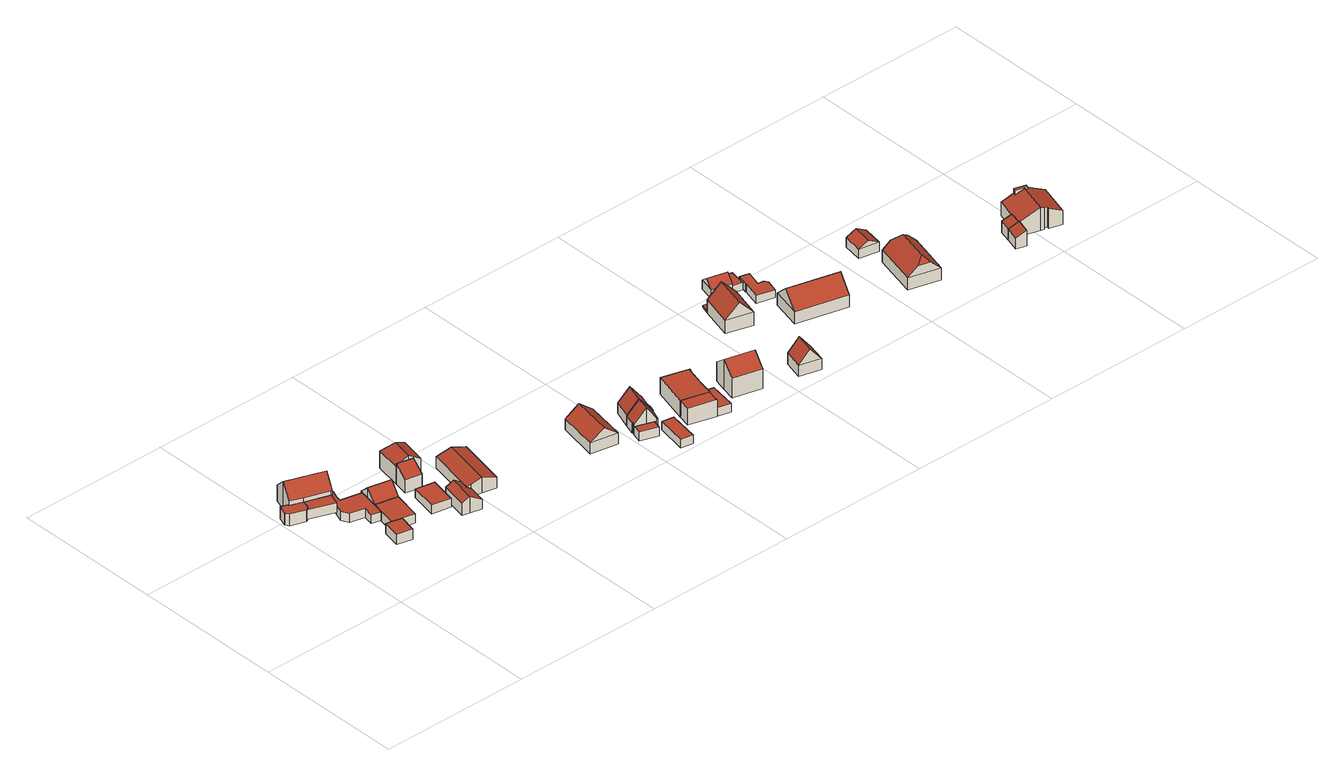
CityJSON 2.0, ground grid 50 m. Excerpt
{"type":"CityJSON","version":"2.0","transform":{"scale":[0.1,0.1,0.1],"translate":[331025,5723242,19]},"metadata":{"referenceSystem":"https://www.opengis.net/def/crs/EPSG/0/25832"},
"CityObjects":{
"building1":{"type":"Building","attributes":{"Geometrietyp2DReferenz":"3000","Gemeindeschluessel":"05170048","function":"31001_1010","roofType":"1000","measuredHeight":4.02},"address":[{"country":"Germany","locality":"Wesel","thoroughfareNumber":"41","thoroughfareName":"Gindericher Straße"}],"geometry":[{"type":"Solid","lod":"2","boundaries":[[[[0,1,2,3]],[[4,5,1,0]],[[6,7,5,4]],[[8,9,7,6]],[[10,11,9,8]],[[12,13,11,10]],[[14,15,13,12]],[[16,17,15,14]],[[3,2,17,16]],[[14,12,10,8,6,4,0,3,16]],[[1,5,7,9,11,13,15,17,2]]]],"semantics":{"surfaces":[{"type":"WallSurface"},{"type":"RoofSurface"},{"type":"GroundSurface"}],"values":[[0,0,0,0,0,0,0,0,0,1,2]]}}]},
"building2":{"type":"Building","attributes":{"Geometrietyp2DReferenz":"3000","Gemeindeschluessel":"05170048","function":"31001_1010","roofType":"1000","measuredHeight":3.29},"address":[{"country":"Germany","locality":"Wesel","thoroughfareNumber":"41","thoroughfareName":"Gindericher Straße"}],"geometry":[{"type":"Solid","lod":"2","boundaries":[[[[0,18,19,4]],[[20,21,18,0]],[[22,23,21,20]],[[6,24,23,22]],[[4,19,24,6]],[[22,20,0,4,6]],[[18,21,23,24,19]]]],"semantics":{"surfaces":[{"type":"WallSurface"},{"type":"RoofSurface"},{"type":"GroundSurface"}],"values":[[0,0,0,0,0,1,2]]}}]},
"building3":{"type":"Building","attributes":{"Geometrietyp2DReferenz":"3000","Gemeindeschluessel":"05170048","function":"31001_1010","roofType":"3100","measuredHeight":9.53},"address":[{"country":"Germany","locality":"Wesel","thoroughfareNumber":"41","thoroughfareName":"Gindericher Straße"}],"geometry":[{"type":"Solid","lod":"2","boundaries":[[[[25,26,27,28]],[[29,30,26,25]],[[31,32,30,29]],[[33,34,32,31]],[[35,36,34,33]],[[37,38,36,35]],[[39,40,38,37]],[[41,42,40,39]],[[43,44,42,41]],[[45,46,44,43]],[[47,48,46,45]],[[28,27,48,47]],[[28,47,45,43,41,39,37,25]],[[35,33,31,29,25,37]],[[26,30,32,34,36,38,40,42,44,46,48,27]]]],"semantics":{"surfaces":[{"type":"WallSurface"},{"type":"RoofSurface"},{"type":"GroundSurface"}],"values":[[0,0,0,0,0,0,0,0,0,0,0,0,1,1,2]]}}]},
"building4":{"type":"Building","attributes":{"Geometrietyp2DReferenz":"3000","Gemeindeschluessel":"05170048","function":"31001_2723","roofType":"1000","measuredHeight":3.42},"address":[{"country":"Germany","locality":"Wesel","thoroughfareNumber":"41","thoroughfareName":"Gindericher Straße"}],"geometry":[{"type":"Solid","lod":"2","boundaries":[[[[49,50,51,52]],[[53,54,50,49]],[[55,56,54,53]],[[57,58,56,55]],[[52,51,58,57]],[[57,55,53,49,52]],[[50,54,56,58,51]]]],"semantics":{"surfaces":[{"type":"WallSurface"},{"type":"RoofSurface"},{"type":"GroundSurface"}],"values":[[0,0,0,0,0,1,2]]}}]},
"building5":{"type":"Building","attributes":{"Geometrietyp2DReferenz":"3000","Gemeindeschluessel":"05170048","function":"31001_2463","roofType":"1000","measuredHeight":2.97},"address":[{"country":"Germany","locality":"Wesel","thoroughfareNumber":"41","thoroughfareName":"Gindericher Straße"}],"geometry":[{"type":"Solid","lod":"2","boundaries":[[[[59,42,44,60]],[[61,40,42,59]],[[62,63,40,61]],[[64,65,63,62]],[[66,67,65,64]],[[68,69,67,66]],[[70,71,69,68]],[[72,73,71,70]],[[74,75,73,72]],[[76,77,75,74]],[[78,79,77,76]],[[80,81,79,78]],[[82,83,81,80]],[[60,44,83,82]],[[80,78,76,74,72,70,68,66,64,62,61,59,60,82]],[[42,40,63,65,67,69,71,73,75,77,79,81,83,44]]]],"semantics":{"surfaces":[{"type":"WallSurface"},{"type":"RoofSurface"},{"type":"GroundSurface"}],"values":[[0,0,0,0,0,0,0,0,0,0,0,0,0,0,1,2]]}}]},
"building6":{"type":"Building","attributes":{"Geometrietyp2DReferenz":"3000","Gemeindeschluessel":"05170048","function":"31001_2723","roofType":"1000","measuredHeight":3.19},"address":[{"country":"Germany","locality":"Wesel","thoroughfareNumber":"41","thoroughfareName":"Gindericher Straße"}],"geometry":[{"type":"Solid","lod":"2","boundaries":[[[[84,85,86,87]],[[88,89,85,84]],[[90,91,89,88]],[[49,92,91,90]],[[52,93,92,49]],[[87,86,93,52]],[[49,90,88,84,87,52]],[[85,89,91,92,93,86]]]],"semantics":{"surfaces":[{"type":"WallSurface"},{"type":"RoofSurface"},{"type":"GroundSurface"}],"values":[[0,0,0,0,0,0,1,2]]}}]},
"building7":{"type":"Building","attributes":{"Geometrietyp2DReferenz":"3000","Gemeindeschluessel":"05170048","function":"31001_2463","roofType":"3100","measuredHeight":6.5},"address":[{"country":"Germany","locality":"Wesel","thoroughfareNumber":"41","thoroughfareName":"Gindericher Straße"}],"geometry":[{"type":"Solid","lod":"2","boundaries":[[[[94,95,96,84]],[[97,98,95,94]],[[99,100,98,97]],[[101,102,100,99]],[[103,104,102,101]],[[88,105,104,103]],[[84,96,105,88]],[[84,88,103,94]],[[101,99,97,94,103]],[[95,98,100,102,104,105,96]]]],"semantics":{"surfaces":[{"type":"WallSurface"},{"type":"RoofSurface"},{"type":"GroundSurface"}],"values":[[0,0,0,0,0,0,0,1,1,2]]}}]},
"building8":{"type":"Building","attributes":{"Geometrietyp2DReferenz":"3000","Gemeindeschluessel":"05170048","function":"31001_2463","roofType":"1000","measuredHeight":2.99},"address":[{"country":"Germany","locality":"Wesel","thoroughfareNumber":"39","thoroughfareName":"Gindericher Straße"}],"geometry":[{"type":"Solid","lod":"2","boundaries":[[[[106,107,108,109]],[[110,111,107,106]],[[112,113,111,110]],[[109,108,113,112]],[[110,106,109,112]],[[107,111,113,108]]]],"semantics":{"surfaces":[{"type":"WallSurface"},{"type":"RoofSurface"},{"type":"GroundSurface"}],"values":[[0,0,0,0,1,2]]}}]},
"building9":{"type":"Building","attributes":{"Geometrietyp2DReferenz":"3000","Gemeindeschluessel":"05170048","function":"31001_1010","roofType":"2100","measuredHeight":6.92},"address":[{"country":"Germany","locality":"Wesel","thoroughfareNumber":"39","thoroughfareName":"Gindericher Straße"}],"geometry":[{"type":"Solid","lod":"2","boundaries":[[[[114,115,116,117]],[[118,119,115,114]],[[120,121,119,118]],[[117,116,121,120]],[[118,114,117,120]],[[115,119,121,116]]]],"semantics":{"surfaces":[{"type":"WallSurface"},{"type":"RoofSurface"},{"type":"GroundSurface"}],"values":[[0,0,0,0,1,2]]}}]},
"building10":{"type":"Building","attributes":{"Geometrietyp2DReferenz":"3000","Gemeindeschluessel":"05170048","function":"31001_2463","roofType":"3100","measuredHeight":5.69},"address":[{"country":"Germany","locality":"Wesel","thoroughfareNumber":"37","thoroughfareName":"Gindericher Straße"}],"geometry":[{"type":"Solid","lod":"2","boundaries":[[[[122,123,124,125]],[[126,127,123,122]],[[128,129,127,126]],[[130,131,129,128]],[[132,133,131,130]],[[134,135,133,132]],[[136,137,135,134]],[[125,124,137,136]],[[136,134,132,130,128,125]],[[126,122,125,128]],[[123,127,129,131,133,135,137,124]]]],"semantics":{"surfaces":[{"type":"WallSurface"},{"type":"RoofSurface"},{"type":"GroundSurface"}],"values":[[0,0,0,0,0,0,0,0,1,1,2]]}}]},
"building11":{"type":"Building","attributes":{"Geometrietyp2DReferenz":"3000","Gemeindeschluessel":"05170048","function":"31001_1010","roofType":"5000","measuredHeight":8.34},"address":[{"country":"Germany","locality":"Wesel","thoroughfareNumber":"39","thoroughfareName":"Gindericher Straße"}],"geometry":[{"type":"Solid","lod":"2","boundaries":[[[[138,139,140,141]],[[142,143,139,138]],[[144,145,143,142]],[[146,147,145,144]],[[148,149,147,146]],[[141,140,149,148]],[[138,141,148,146,150]],[[146,144,150]],[[144,142,138,150]],[[139,143,145,147,149,140]]]],"semantics":{"surfaces":[{"type":"WallSurface"},{"type":"RoofSurface"},{"type":"GroundSurface"}],"values":[[0,0,0,0,0,0,1,1,1,2]]}}]},
"building12":{"type":"Building","attributes":{"Geometrietyp2DReferenz":"3000","Gemeindeschluessel":"05170048","function":"31001_1010","roofType":"3100","measuredHeight":5.32},"address":[{"country":"Germany","locality":"Wesel","thoroughfareNumber":"37","thoroughfareName":"Gindericher Straße"}],"geometry":[{"type":"Solid","lod":"2","boundaries":[[[[151,152,153,154]],[[132,155,152,151]],[[130,156,155,132]],[[157,158,156,130]],[[159,160,158,157]],[[161,162,160,159]],[[163,164,162,161]],[[154,153,164,163]],[[157,130,132,151,154,159]],[[163,161,159,154]],[[152,155,156,158,160,162,164,153]]]],"semantics":{"surfaces":[{"type":"WallSurface"},{"type":"RoofSurface"},{"type":"GroundSurface"}],"values":[[0,0,0,0,0,0,0,0,1,1,2]]}}]},
"building13":{"type":"Building","attributes":{"Geometrietyp2DReferenz":"3000","Gemeindeschluessel":"05170048","function":"31001_1010","roofType":"3100","measuredHeight":7.2},"address":[{"country":"Germany","locality":"Wesel","thoroughfareNumber":"35","thoroughfareName":"Gindericher Straße"}],"geometry":[{"type":"Solid","lod":"2","boundaries":[[[[165,166,167,168]],[[169,170,166,165]],[[171,172,170,169]],[[168,167,172,171]],[[165,173,169]],[[171,174,168]],[[168,174,173,165]],[[169,173,174,171]],[[166,170,172,167]]]],"semantics":{"surfaces":[{"type":"WallSurface"},{"type":"RoofSurface"},{"type":"GroundSurface"}],"values":[[0,0,0,0,0,0,1,1,2]]}}]},
"building14":{"type":"Building","attributes":{"Geometrietyp2DReferenz":"3000","Gemeindeschluessel":"05170048","function":"51009_1610","roofType":"1000","measuredHeight":3},"geometry":[{"type":"Solid","lod":"2","boundaries":[[[[175,176,177,178]],[[179,180,176,175]],[[181,182,180,179]],[[178,177,182,181]],[[179,175,178,181]],[[176,180,182,177]]]],"semantics":{"surfaces":[{"type":"WallSurface"},{"type":"RoofSurface"},{"type":"GroundSurface"}],"values":[[0,0,0,0,1,2]]}}]},
"building15":{"type":"Building","attributes":{"Geometrietyp2DReferenz":"3000","Gemeindeschluessel":"05170048","function":"31001_1010","roofType":"3100","measuredHeight":8.23},"address":[{"country":"Germany","locality":"Wesel","thoroughfareNumber":"33","thoroughfareName":"Gindericher Straße"}],"geometry":[{"type":"Solid","lod":"2","boundaries":[[[[183,184,185,186]],[[187,188,184,183]],[[189,190,188,187]],[[191,192,190,189]],[[193,194,192,191]],[[195,196,194,193]],[[197,198,196,195]],[[199,200,198,197]],[[201,202,200,199]],[[186,185,202,201]],[[201,199,197,195,193,186]],[[191,189,187,183,186,193]],[[184,188,190,192,194,196,198,200,202,185]]]],"semantics":{"surfaces":[{"type":"WallSurface"},{"type":"RoofSurface"},{"type":"GroundSurface"}],"values":[[0,0,0,0,0,0,0,0,0,0,1,1,2]]}}]},
"building16":{"type":"Building","attributes":{"Geometrietyp2DReferenz":"3000","Gemeindeschluessel":"05170048","function":"31001_2463","roofType":"1000","measuredHeight":2.88},"address":[{"country":"Germany","locality":"Wesel","thoroughfareNumber":"33","thoroughfareName":"Gindericher Straße"}],"geometry":[{"type":"Solid","lod":"2","boundaries":[[[[203,204,205,206]],[[207,208,204,203]],[[209,210,208,207]],[[206,205,210,209]],[[207,203,206,209]],[[204,208,210,205]]]],"semantics":{"surfaces":[{"type":"WallSurface"},{"type":"RoofSurface"},{"type":"GroundSurface"}],"values":[[0,0,0,0,1,2]]}}]},
"building17":{"type":"Building","attributes":{"Geometrietyp2DReferenz":"3000","Gemeindeschluessel":"05170048","function":"31001_1010","roofType":"3100","measuredHeight":8.12},"address":[{"country":"Germany","locality":"Wesel","thoroughfareNumber":"33","thoroughfareName":"Gindericher Straße"}],"geometry":[{"type":"Solid","lod":"2","boundaries":[[[[211,212,184,213]],[[214,202,212,211]],[[215,216,202,214]],[[217,218,216,215]],[[219,220,218,217]],[[221,222,220,219]],[[223,224,222,221]],[[225,226,224,223]],[[227,228,226,225]],[[213,184,228,227]],[[215,214,211,217]],[[213,227,225,223,221,219,217,211]],[[212,202,216,218,220,222,224,226,228,184]]]],"semantics":{"surfaces":[{"type":"WallSurface"},{"type":"RoofSurface"},{"type":"GroundSurface"}],"values":[[0,0,0,0,0,0,0,0,0,0,1,1,2]]}}]},
"building18":{"type":"Building","attributes":{"Gemeindeschluessel":"05170048","Geometrietyp2DReferenz":"3000","function":"31001_1010"},"address":[{"country":"Germany","locality":"Wesel","thoroughfareNumber":"31","thoroughfareName":"Gindericher Straße"}],"children":["building18-1","building18-2"]},
"building18-1":{"type":"BuildingPart","attributes":{"roofType":"1000","measuredHeight":5.58},"parents":["building18"],"geometry":[{"type":"Solid","lod":"2","boundaries":[[[[229,230,231,232]],[[233,234,230,229]],[[235,236,234,233]],[[237,238,236,235]],[[239,240,238,237]],[[241,242,240,239]],[[243,244,242,241]],[[239,237,235,233,229,232,243,241]],[[231,230,234,236,238,240,242,244]],[[232,231,244,243]]]],"semantics":{"surfaces":[{"type":"WallSurface"},{"type":"RoofSurface"},{"type":"GroundSurface"},{"type":"ClosureSurface"}],"values":[[0,0,0,0,0,0,0,1,2,3]]}}]},
"building18-2":{"type":"BuildingPart","attributes":{"roofType":"9999","measuredHeight":5.64},"address":[{"country":"Germany","locality":"Wesel","thoroughfareNumber":"31","thoroughfareName":"Gindericher Straße"}],"parents":["building18"],"geometry":[{"type":"MultiSurface","lod":"2","boundaries":[[[245,246,243,232,247,248]],[[232,249,250,247]],[[231,244,251,249]],[[246,252,251,243]],[[245,253,252,246]],[[248,254,253,245]],[[247,250,254,248]],[[232,243,244,231]],[[249,251,252,253,254,250]]],"semantics":{"surfaces":[{"type":"RoofSurface"},{"type":"WallSurface"},{"type":"GroundSurface"}],"values":[0,1,1,1,1,1,1,1,2]}}]},
"building19":{"type":"Building","attributes":{"Geometrietyp2DReferenz":"3000","Gemeindeschluessel":"05170048","function":"31001_2463","roofType":"1000","measuredHeight":2.93},"address":[{"country":"Germany","locality":"Wesel","thoroughfareNumber":"31","thoroughfareName":"Gindericher Straße"}],"geometry":[{"type":"Solid","lod":"2","boundaries":[[[[255,256,257,258]],[[259,260,256,255]],[[261,262,260,259]],[[263,264,262,261]],[[265,266,264,263]],[[267,268,266,265]],[[258,257,268,267]],[[265,263,261,259,255,258,267]],[[256,260,262,264,266,268,257]]]],"semantics":{"surfaces":[{"type":"WallSurface"},{"type":"RoofSurface"},{"type":"GroundSurface"}],"values":[[0,0,0,0,0,0,0,1,2]]}}]},
"building20":{"type":"Building","attributes":{"Geometrietyp2DReferenz":"3000","Gemeindeschluessel":"05170048","function":"31001_1010","roofType":"3100","measuredHeight":10.23},"address":[{"country":"Germany","locality":"Wesel","thoroughfareNumber":"29","thoroughfareName":"Gindericher Straße"}],"geometry":[{"type":"Solid","lod":"2","boundaries":[[[[269,270,271,272]],[[273,274,270,269]],[[275,276,274,273]],[[277,278,276,275]],[[279,280,278,277]],[[272,271,280,279]],[[272,279,277,269]],[[275,273,269,277]],[[270,274,276,278,280,271]]]],"semantics":{"surfaces":[{"type":"WallSurface"},{"type":"RoofSurface"},{"type":"GroundSurface"}],"values":[[0,0,0,0,0,0,1,1,2]]}}]},
"building21":{"type":"Building","attributes":{"Geometrietyp2DReferenz":"3000","Gemeindeschluessel":"05170048","function":"31001_1010","roofType":"3100","measuredHeight":8.24},"address":[{"country":"Germany","locality":"Wesel","thoroughfareNumber":"27","thoroughfareName":"Gindericher Straße"}],"geometry":[{"type":"Solid","lod":"2","boundaries":[[[[281,282,283,284]],[[285,286,282,281]],[[287,288,286,285]],[[284,283,288,287]],[[281,289,285]],[[287,290,284]],[[284,290,289,281]],[[285,289,290,287]],[[282,286,288,283]]]],"semantics":{"surfaces":[{"type":"WallSurface"},{"type":"RoofSurface"},{"type":"GroundSurface"}],"values":[[0,0,0,0,0,0,1,1,2]]}}]},
"building22":{"type":"Building","attributes":{"Geometrietyp2DReferenz":"3000","Gemeindeschluessel":"05170048","function":"31001_1010","roofType":"3100","measuredHeight":9.14},"address":[{"country":"Germany","locality":"Wesel","thoroughfareNumber":"32","thoroughfareName":"Gindericher Straße"}],"geometry":[{"type":"Solid","lod":"2","boundaries":[[[[291,292,293,294]],[[295,296,292,291]],[[297,298,296,295]],[[294,293,298,297]],[[291,299,295]],[[297,300,294]],[[294,300,299,291]],[[295,299,300,297]],[[292,296,298,293]]]],"semantics":{"surfaces":[{"type":"WallSurface"},{"type":"RoofSurface"},{"type":"GroundSurface"}],"values":[[0,0,0,0,0,0,1,1,2]]}}]},
"building23":{"type":"Building","attributes":{"Geometrietyp2DReferenz":"3000","Gemeindeschluessel":"05170048","function":"51009_1610","roofType":"9999","measuredHeight":0.661},"geometry":[{"type":"Solid","lod":"2","boundaries":[[[[301,302,303,304,305,306]],[[304,293,307,305]],[[303,298,293,304]],[[302,308,298,303]],[[301,309,308,302]],[[306,310,309,301]],[[305,307,310,306]],[[293,298,308,309,310,307]]]],"semantics":{"surfaces":[{"type":"RoofSurface"},{"type":"WallSurface"},{"type":"GroundSurface"}],"values":[[0,1,1,1,1,1,1,2]]}}]},
"building24":{"type":"Building","attributes":{"Geometrietyp2DReferenz":"3000","Gemeindeschluessel":"05170048","function":"31001_2463","roofType":"3100","measuredHeight":5.46},"address":[{"country":"Germany","locality":"Wesel","thoroughfareNumber":"32","thoroughfareName":"Gindericher Straße"}],"geometry":[{"type":"Solid","lod":"2","boundaries":[[[[311,312,313,314]],[[315,316,312,311]],[[317,318,316,315]],[[314,313,318,317]],[[311,319,315]],[[317,320,314]],[[314,320,319,311]],[[315,319,320,317]],[[312,316,318,313]]]],"semantics":{"surfaces":[{"type":"WallSurface"},{"type":"RoofSurface"},{"type":"GroundSurface"}],"values":[[0,0,0,0,0,0,1,1,2]]}}]},
"building25":{"type":"Building","attributes":{"Geometrietyp2DReferenz":"3000","Gemeindeschluessel":"05170048","function":"51009_1610","roofType":"1000","measuredHeight":2.54},"geometry":[{"type":"Solid","lod":"2","boundaries":[[[[321,322,323,324]],[[325,326,322,321]],[[327,328,326,325]],[[324,323,328,327]],[[325,321,324,327]],[[322,326,328,323]]]],"semantics":{"surfaces":[{"type":"WallSurface"},{"type":"RoofSurface"},{"type":"GroundSurface"}],"values":[[0,0,0,0,1,2]]}}]},
"building26":{"type":"Building","attributes":{"Geometrietyp2DReferenz":"3000","Gemeindeschluessel":"05170048","function":"31001_2463","roofType":"1000","measuredHeight":2.69},"address":[{"country":"Germany","locality":"Wesel","thoroughfareNumber":"30","thoroughfareName":"Gindericher Straße"}],"geometry":[{"type":"Solid","lod":"2","boundaries":[[[[329,330,331,332]],[[333,334,330,329]],[[335,336,334,333]],[[337,338,336,335]],[[339,340,338,337]],[[341,342,340,339]],[[343,344,342,341]],[[345,346,344,343]],[[332,331,346,345]],[[343,341,339,337,335,333,329,332,345]],[[330,334,336,338,340,342,344,346,331]]]],"semantics":{"surfaces":[{"type":"WallSurface"},{"type":"RoofSurface"},{"type":"GroundSurface"}],"values":[[0,0,0,0,0,0,0,0,0,1,2]]}}]},
"building27":{"type":"Building","attributes":{"Geometrietyp2DReferenz":"3000","Gemeindeschluessel":"05170048","function":"31001_1010","roofType":"3100","measuredHeight":8.85},"address":[{"country":"Germany","locality":"Wesel","thoroughfareNumber":"30","thoroughfareName":"Gindericher Straße"}],"geometry":[{"type":"Solid","lod":"2","boundaries":[[[[347,348,349,350]],[[351,352,348,347]],[[353,354,352,351]],[[350,349,354,353]],[[347,355,351]],[[353,356,350]],[[350,356,355,347]],[[351,355,356,353]],[[348,352,354,349]]]],"semantics":{"surfaces":[{"type":"WallSurface"},{"type":"RoofSurface"},{"type":"GroundSurface"}],"values":[[0,0,0,0,0,0,1,1,2]]}}]},
"building28":{"type":"Building","attributes":{"Geometrietyp2DReferenz":"3000","Gemeindeschluessel":"05170048","function":"31001_1010","roofType":"3300","measuredHeight":9.18},"address":[{"country":"Germany","locality":"Wesel","thoroughfareNumber":"28","thoroughfareName":"Gindericher Straße"}],"geometry":[{"type":"Solid","lod":"2","boundaries":[[[[357,358,359,360]],[[361,362,358,357]],[[363,364,362,361]],[[360,359,364,363]],[[357,365,366,361]],[[363,367,368,360]],[[365,369,366]],[[367,370,368]],[[360,368,370,369,365,357]],[[361,366,369,370,367,363]],[[358,362,364,359]]]],"semantics":{"surfaces":[{"type":"WallSurface"},{"type":"RoofSurface"},{"type":"GroundSurface"}],"values":[[0,0,0,0,0,0,1,1,1,1,2]]}}]},
"building29":{"type":"Building","attributes":{"Geometrietyp2DReferenz":"3000","Gemeindeschluessel":"05170048","function":"31001_2463","roofType":"3100","measuredHeight":5.09},"address":[{"country":"Germany","locality":"Wesel","thoroughfareNumber":"28","thoroughfareName":"Gindericher Straße"}],"geometry":[{"type":"Solid","lod":"2","boundaries":[[[[371,372,373,374]],[[375,376,372,371]],[[377,378,376,375]],[[374,373,378,377]],[[371,379,375]],[[377,380,374]],[[374,380,379,371]],[[375,379,380,377]],[[372,376,378,373]]]],"semantics":{"surfaces":[{"type":"WallSurface"},{"type":"RoofSurface"},{"type":"GroundSurface"}],"values":[[0,0,0,0,0,0,1,1,2]]}}]},
"building30":{"type":"Building","attributes":{"Geometrietyp2DReferenz":"3000","Gemeindeschluessel":"05170048","function":"51009_1611","roofType":"2100","measuredHeight":5.33},"geometry":[{"type":"Solid","lod":"2","boundaries":[[[[381,382,383,384]],[[385,386,382,381]],[[387,388,386,385]],[[389,390,388,387]],[[384,383,390,389]],[[387,385,381,384,389]],[[382,386,388,390,383]]]],"semantics":{"surfaces":[{"type":"WallSurface"},{"type":"RoofSurface"},{"type":"GroundSurface"}],"values":[[0,0,0,0,0,1,2]]}}]},
"building31":{"type":"Building","attributes":{"Geometrietyp2DReferenz":"3000","Gemeindeschluessel":"05170048","function":"31001_2723","roofType":"2100","measuredHeight":5.3},"address":[{"country":"Germany","locality":"Wesel","thoroughfareNumber":"26","thoroughfareName":"Gindericher Straße"}],"geometry":[{"type":"Solid","lod":"2","boundaries":[[[[381,391,392,385]],[[393,394,391,381]],[[395,396,394,393]],[[385,392,396,395]],[[393,381,385,395]],[[391,394,396,392]]]],"semantics":{"surfaces":[{"type":"WallSurface"},{"type":"RoofSurface"},{"type":"GroundSurface"}],"values":[[0,0,0,0,1,2]]}}]},
"building32":{"type":"Building","attributes":{"Gemeindeschluessel":"05170048","Geometrietyp2DReferenz":"3000","function":"31001_1010"},"address":[{"country":"Germany","locality":"Wesel","thoroughfareNumber":"26","thoroughfareName":"Gindericher Straße"}],"children":["building32-1","building32-2"]},
"building32-1":{"type":"BuildingPart","attributes":{"roofType":"3100","measuredHeight":7.88},"parents":["building32"],"geometry":[{"type":"MultiSurface","lod":"2","boundaries":[[[397,398,399,400]],[[401,402,398,397]],[[403,404,402,401]],[[405,406,404,403]],[[407,388,406,405]],[[408,386,388,407]],[[409,410,386,408]],[[411,412,410,409]],[[413,414,412,411]],[[415,416,417,418]],[[419,420,416,415]],[[400,399,420,419]],[[403,401,397,400,419,415,418,421,422,405]],[[423,413,411,409,408,407,405,422]],[[398,402,404,406,388,386,410,412,414,424,425,426,417,416,420,399]],[[427,428,424,414]],[[413,423,428,427]],[[429,425,424,428]],[[423,422,429,428]],[[429,430,426,425]],[[422,421,430,429]],[[430,431,417,426]],[[421,418,431,430]]],"semantics":{"surfaces":[{"type":"WallSurface"},{"type":"RoofSurface"},{"type":"GroundSurface"},{"type":"ClosureSurface"}],"values":[0,0,0,0,0,0,0,0,0,0,0,0,1,1,2,0,3,0,3,0,3,0,3]}}]},
"building32-2":{"type":"BuildingPart","attributes":{"roofType":"1000","measuredHeight":7.87},"address":[{"country":"Germany","locality":"Wesel","thoroughfareNumber":"26","thoroughfareName":"Gindericher Straße"}],"parents":["building32"],"geometry":[{"type":"MultiSurface","lod":"2","boundaries":[[[432,431,427,433]],[[434,435,432,433]],[[430,428,427,431]],[[432,435,421,418]],[[430,431,418,421]],[[435,434,423,422,421]],[[428,429,422,423]],[[421,422,429,430]],[[434,433,413,423]],[[427,428,423,413]]],"semantics":{"surfaces":[{"type":"WallSurface"},{"type":"RoofSurface"},{"type":"GroundSurface"},{"type":"ClosureSurface"}],"values":[0,1,2,0,3,0,3,3,0,3]}}]}
},
"vertices":[
[81,491,48],[81,491,8],[40,506,8],[40,506,48],[71,462,48],[71,462,8],[61,456,48],[61,456,8],[12,474,48],[12,474,8],[6,485,48],[6,485,8],[5,486,48],[5,486,8],[17,518,48],[17,518,8],[41,510,48],[41,510,8],
[81,491,15],[71,462,15],[160,463,48],[160,463,15],[146,426,48],[146,426,15],[61,456,15],
[54,546,102],[54,546,7],[41,510,7],[41,510,66],[68,586,62],[68,586,7],[144,560,62],[144,560,7],[147,569,53],[147,569,7],[195,552,53],[195,552,7],[178,502,102],[178,502,7],[172,488,88],[172,488,7],[163,462,62],[163,462,7],[160,463,62],[160,463,7],[81,491,62],[81,491,7],[40,506,62],[40,506,7],
[241,259,38],[241,259,3],[207,267,3],[207,267,38],[228,200,38],[228,200,3],[178,211,38],[178,211,3],[191,271,38],[191,271,3],
[163,462,37],[160,463,37],[172,488,37],[185,484,37],[185,484,7],[175,458,37],[175,458,7],[171,441,37],[171,441,7],[242,425,37],[242,425,7],[228,358,37],[228,358,7],[219,322,37],[219,322,7],[189,330,37],[189,330,7],[197,363,37],[197,363,7],[149,374,37],[149,374,7],[136,398,37],[136,398,7],[146,426,37],[146,426,7],
[228,358,38],[228,358,6],[219,322,6],[219,322,38],[303,343,38],[303,343,6],[282,250,38],[282,250,6],[241,259,6],[207,267,6],
[236,395,73],[236,395,8],[228,358,8],[242,425,45],[242,425,8],[244,432,38],[244,432,8],[319,416,38],[319,416,8],[311,379,73],[311,379,8],[303,343,8],
[424,324,39],[424,324,9],[362,337,9],[362,337,39],[405,236,39],[405,236,9],[343,249,39],[343,249,9],
[407,359,56],[407,359,11],[418,407,11],[418,407,81],[354,370,56],[354,370,11],[364,419,81],[364,419,11],
[401,185,51],[401,185,9],[425,180,9],[425,180,66],[420,274,51],[420,274,9],[444,269,66],[444,269,9],[468,264,51],[468,264,9],[462,234,51],[462,234,9],[477,231,41],[477,231,9],[464,172,41],[464,172,9],
[403,410,95],[403,410,12],[418,407,12],[418,407,86],[364,419,70],[364,419,12],[382,506,70],[382,506,12],[461,490,70],[461,490,12],[442,402,70],[442,402,12],[418,481,95],
[477,231,55],[477,231,13],[510,224,13],[510,224,66],[462,234,13],[468,264,13],[497,400,51],[497,400,13],[545,390,66],[545,390,13],[592,380,51],[592,380,13],[557,214,51],[557,214,13],
[884,290,53],[884,290,16],[858,157,16],[858,157,53],[973,273,53],[973,273,16],[948,140,53],[948,140,16],[928,282,88],[903,148,88],
[1059,93,45],[1059,93,15],[1067,121,15],[1067,121,45],[1001,112,45],[1001,112,15],[1009,142,45],[1009,142,15],
[1093,164,53],[1093,164,16],[1059,175,16],[1059,175,98],[1095,163,50],[1095,163,16],[1079,120,50],[1079,120,16],[1074,119,55],[1074,119,16],[1044,129,98],[1044,129,16],[1009,142,50],[1009,142,16],[1013,152,51],[1013,152,16],[1011,152,49],[1011,152,16],[1023,188,50],[1023,188,16],
[1123,102,44],[1123,102,16],[1083,109,16],[1083,109,44],[1104,1,44],[1104,1,16],[1064,8,44],[1064,8,16],
[1058,176,97],[1058,176,16],[1093,164,51],[1023,188,51],[1045,250,51],[1045,250,16],[1080,238,97],[1080,238,16],[1115,226,51],[1115,226,16],[1103,193,51],[1103,193,16],[1114,189,37],[1114,189,16],[1107,170,37],[1107,170,16],[1097,173,51],[1097,173,16],
[1194,237,73],[1194,237,17],[1162,118,17],[1162,118,73],[1283,213,73],[1283,213,17],[1281,207,73],[1281,207,17],[1279,207,73],[1279,207,17],[1262,143,73],[1262,143,17],[1251,95,73],[1251,95,17],[1250,95,73],[1250,95,17],
[1242,56,73],[1240,57,73],[1151,76,73],[1241,52,73],[1162,118,16],[1151,76,16],[1250,95,16],[1240,57,16],[1242,56,16],[1241,52,16],
[1250,95,42],[1250,95,13],[1240,57,13],[1240,57,42],[1251,95,42],[1251,95,13],[1262,143,42],[1262,143,13],[1302,133,42],[1302,133,13],[1287,44,42],[1287,44,13],[1242,56,42],[1242,56,13],
[1345,137,115],[1345,137,13],[1334,93,13],[1334,93,79],[1356,181,79],[1356,181,13],[1450,158,79],[1450,158,13],[1439,113,115],[1439,113,13],[1428,69,79],[1428,69,13],
[1608,22,54],[1608,22,16],[1624,86,16],[1624,86,54],[1538,41,54],[1538,41,16],[1554,105,54],[1554,105,16],[1573,31,99],[1589,96,99],
[1611,308,60],[1611,308,14],[1642,417,14],[1642,417,60],[1526,332,60],[1526,332,14],[1556,440,60],[1556,440,14],[1569,320,106],[1599,429,106],
[1603,459,20],[1564,469,20],[1556,440,20],[1642,417,20],[1655,470,20],[1609,482,20],[1655,470,14],[1564,469,14],[1603,459,14],[1609,482,14],
[1687,518,44],[1687,518,13],[1623,535,13],[1623,535,44],[1673,465,44],[1673,465,13],[1609,482,44],[1609,482,13],[1680,492,67],[1616,509,67],
[1705,457,37],[1705,457,12],[1715,513,12],[1715,513,37],[1673,465,37],[1673,465,12],[1687,518,37],[1687,518,12],
[1705,445,38],[1705,445,11],[1706,445,11],[1706,445,38],[1716,484,38],[1716,484,11],[1747,476,38],[1747,476,11],[1733,425,38],[1733,425,11],[1752,421,38],[1752,421,11],[1759,409,38],[1759,409,11],[1748,369,38],[1748,369,11],[1690,385,38],[1690,385,11],
[1894,294,54],[1894,294,13],[1727,338,13],[1727,338,54],[1868,195,54],[1868,195,13],[1701,238,54],[1701,238,13],[1881,245,102],[1714,288,102],
[2150,123,50],[2150,123,9],[2188,270,9],[2188,270,50],[2047,150,50],[2047,150,9],[2085,297,50],[2085,297,9],[2117,131,82],[2079,141,82],[2111,291,75],[2162,277,76],[2103,153,101],[2131,261,101],
[2115,343,39],[2115,343,7],[2127,409,7],[2127,409,39],[2050,355,39],[2050,355,7],[2062,421,39],[2062,421,7],[2082,349,58],[2094,415,58],
[2416,139,48],[2416,139,10],[2402,92,10],[2402,92,47],[2447,130,62],[2447,130,10],[2449,130,63],[2449,130,10],[2435,82,63],[2435,82,10],
[2416,139,9],[2447,130,9],[2428,179,48],[2428,179,9],[2458,170,62],[2458,170,9],
[2539,111,77],[2539,111,10],[2537,104,10],[2537,104,77],[2526,115,83],[2526,115,10],[2524,108,83],[2524,108,10],[2513,111,89],[2513,111,10],[2449,130,58],[2447,130,57],[2458,170,57],[2458,170,10],[2479,238,57],[2479,238,10],[2517,227,75],[2517,227,10],[2611,199,57],[2611,199,10],[2554,216,10],[2554,216,84],[2579,91,57],[2579,91,10],[2551,206,84],[2542,209,89],[2514,217,75],[2514,217,10],[2542,209,10],[2551,206,10],[2517,227,13],[2514,217,13],[2542,209,13],[2551,206,13],[2554,216,13],
[2554,216,91],[2517,227,91],[2514,217,91],[2551,206,91]
]}
